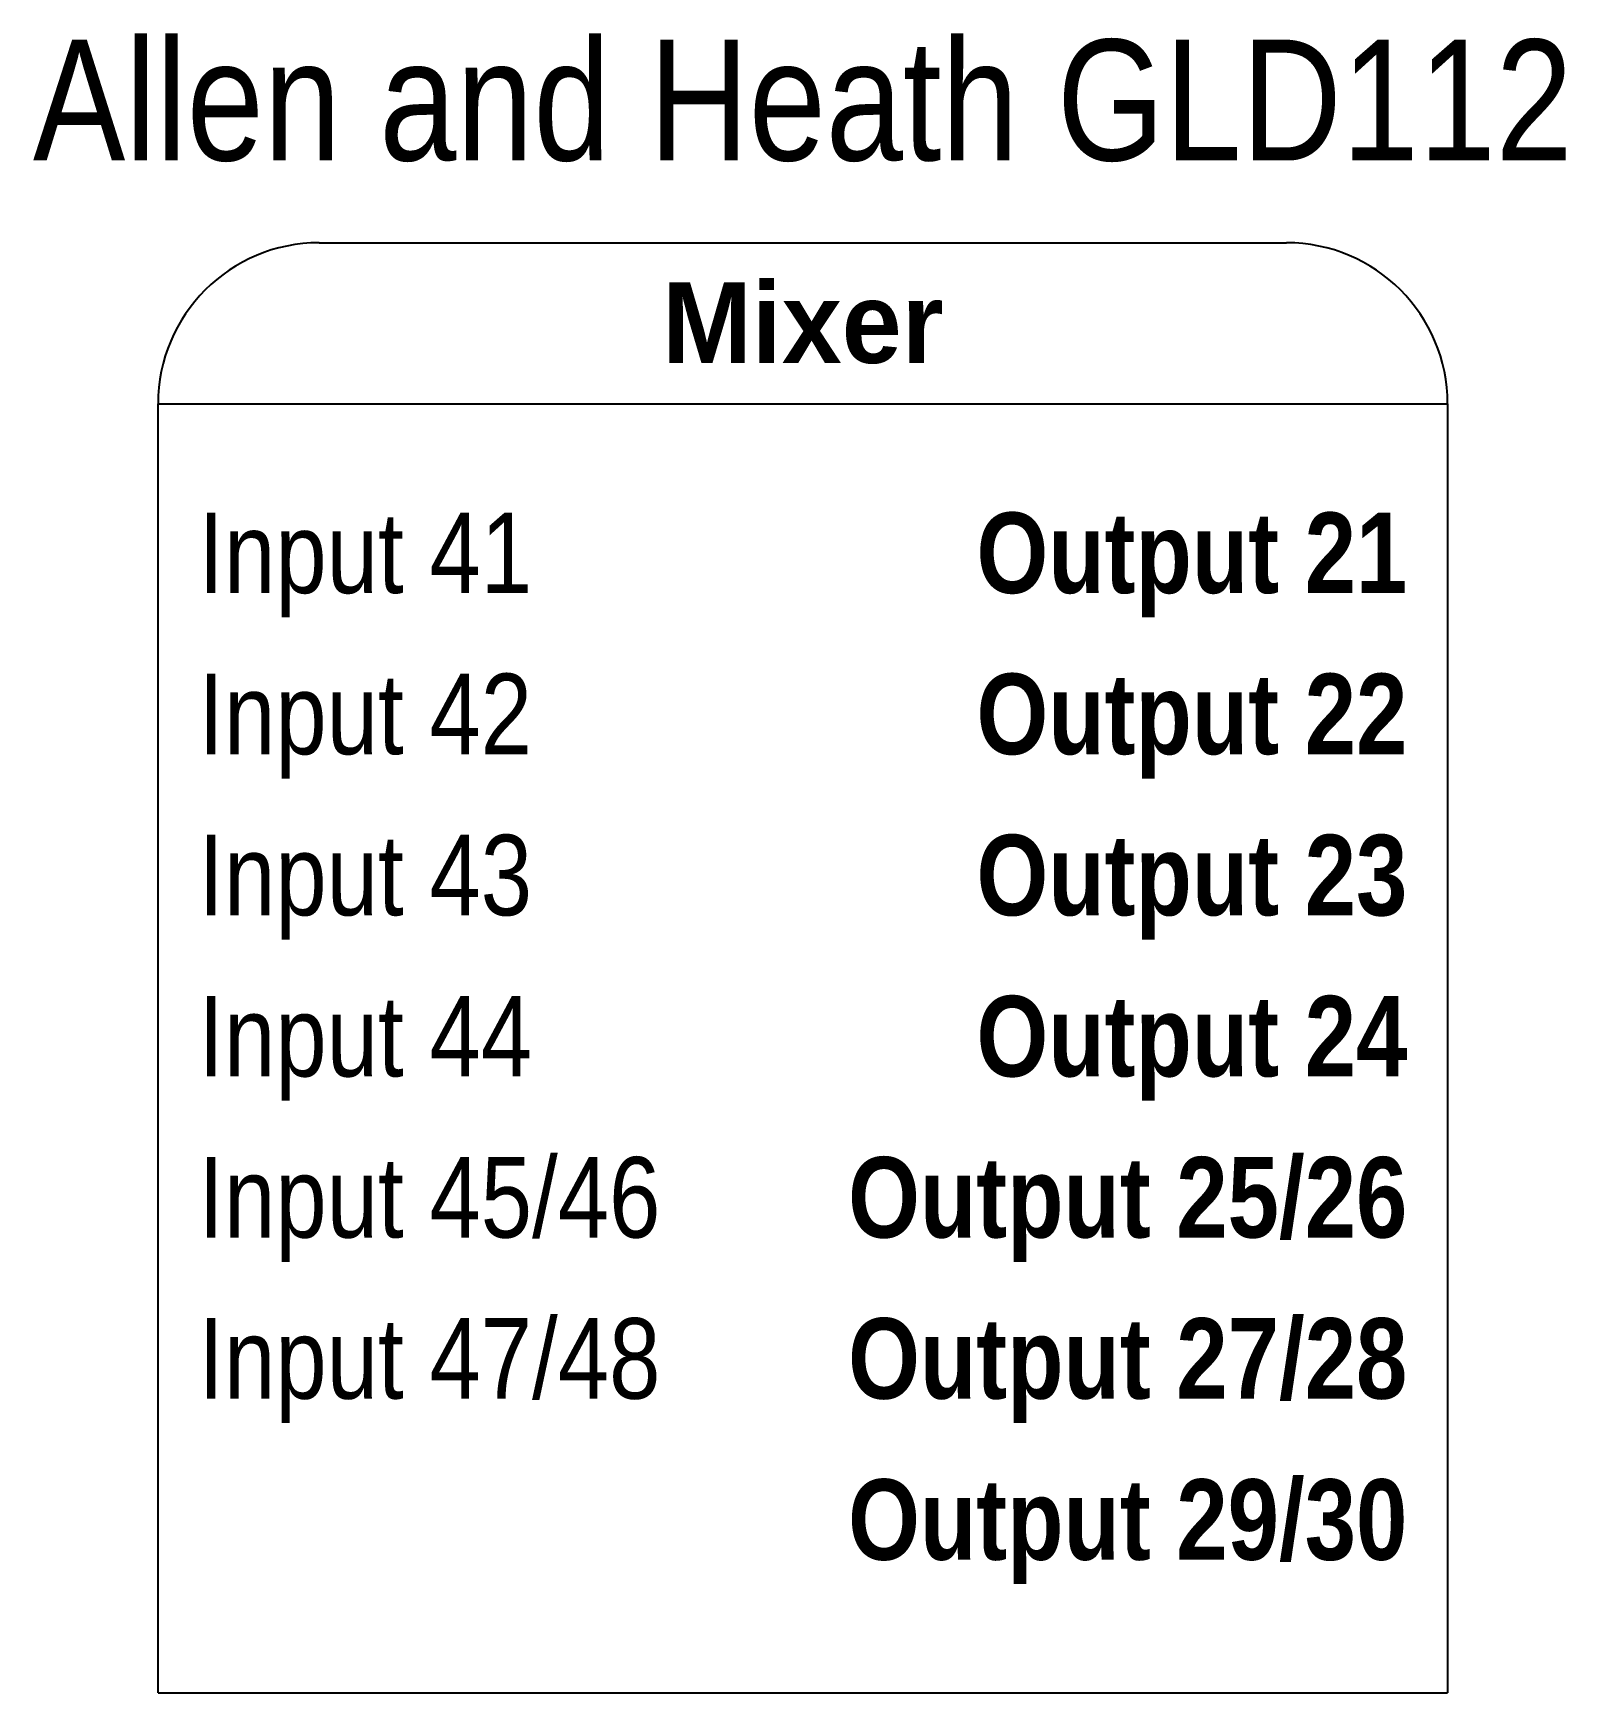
# Model space of a CAD drawing. Header units: inches. Extents: x -1.5 to 17.5, y -6 to 14.6.
import ezdxf

# ---------------------------------------------------------------- set-up
doc = ezdxf.new("R2010")
doc.units = ezdxf.units.IN
doc.header["$MEASUREMENT"] = 0
doc.layers.add('Equipment', color=178, linetype='Continuous', lineweight=25, true_color=0x000000)
doc.layers.add('Text', color=178, linetype='Continuous', lineweight=25, true_color=0x000000)
doc.styles.add('textstyle0', font='')
doc.styles.add('textstyle1', font='')
doc.styles.add('textstyle10', font='')
doc.styles.add('textstyle11', font='')
doc.styles.add('textstyle12', font='')
doc.styles.add('textstyle13', font='')
doc.styles.add('textstyle14', font='')
doc.styles.add('textstyle2', font='')
doc.styles.add('textstyle3', font='')
doc.styles.add('textstyle4', font='')
doc.styles.add('textstyle5', font='')
doc.styles.add('textstyle6', font='')
doc.styles.add('textstyle7', font='')
doc.styles.add('textstyle8', font='')
doc.styles.add('textstyle9', font='')
doc.styles.get('textstyle0').set_extended_font_data('Ubuntu Condensed')
doc.styles.get('textstyle1').set_extended_font_data('Ubuntu Condensed')
doc.styles.get('textstyle10').set_extended_font_data('Ubuntu Condensed')
doc.styles.get('textstyle11').set_extended_font_data('Ubuntu Condensed')
doc.styles.get('textstyle12').set_extended_font_data('Ubuntu Condensed')
doc.styles.get('textstyle13').set_extended_font_data('Ubuntu Condensed')
doc.styles.get('textstyle14').set_extended_font_data('Ubuntu Condensed')
doc.styles.get('textstyle2').set_extended_font_data('Ubuntu Condensed')
doc.styles.get('textstyle3').set_extended_font_data('Ubuntu Condensed')
doc.styles.get('textstyle4').set_extended_font_data('Ubuntu Condensed')
doc.styles.get('textstyle5').set_extended_font_data('Ubuntu Condensed')
doc.styles.get('textstyle6').set_extended_font_data('Ubuntu Condensed')
doc.styles.get('textstyle7').set_extended_font_data('Ubuntu Condensed')
doc.styles.get('textstyle8').set_extended_font_data('Ubuntu Condensed')
doc.styles.get('textstyle9').set_extended_font_data('Ubuntu Condensed')

msp = doc.modelspace()

# ---------------------------------------------------------------- linework, layer by layer
at = {"layer": 'Equipment'}
for p, q in [((2, 12), (14, 12)), ((0, -6), (0, 10)), ((0, 10), (16, 10)), ((16, 10), (16, -6)), ((0, -6), (16, -6))]:
    msp.add_line(p, q, dxfattribs=at)
for centre, start, end in [((2, 10), 90, 180), ((14, 10), 0, 90)]:
    msp.add_arc(centre, 2, start, end, dxfattribs=at)

# ---------------------------------------------------------------- texts
at = {"layer": 'Text', "char_height": 1}
for s, insert, attachment_point, style in [('\\H1.5;Allen and Heath GLD112', (8, 13), 8, 'textstyle0'), ('\\fUbuntu|b1|i0|c0|p0;Mixer', (8, 11), 5, 'textstyle1'), ('\\fUbuntu Condensed|b1|i0|c0|p0;Output 21', (15.5, 8), 6, 'textstyle6'), ('Input 41', (0.5, 8), 4, 'textstyle2'), ('Input 42', (0.5, 6), 4, 'textstyle3'), ('\\fUbuntu Condensed|b1|i0|c0|p0;Output 22', (15.5, 6), 6, 'textstyle7'), ('Input 43', (0.5, 4), 4, 'textstyle4'), ('\\fUbuntu Condensed|b1|i0|c0|p0;Output 23', (15.5, 4), 6, 'textstyle8'), ('Input 44', (0.5, 2), 4, 'textstyle5'), ('\\fUbuntu Condensed|b1|i0|c0|p0;Output 24', (15.5, 2), 6, 'textstyle9'), ('Input 45/46', (0.5, 0), 4, 'textstyle10'), ('\\fUbuntu Condensed|b1|i0|c0|p0;Output 25/26', (15.5, 0), 6, 'textstyle12'), ('Input 47/48', (0.5, -2), 4, 'textstyle11'), ('\\fUbuntu Condensed|b1|i0|c0|p0;Output 27/28', (15.5, -2), 6, 'textstyle13'), ('\\fUbuntu Condensed|b1|i0|c0|p0;Output 29/30', (15.5, -4), 6, 'textstyle14')]:
    msp.add_mtext(s, dxfattribs=dict(at, insert=insert, attachment_point=attachment_point, style=style))

doc.saveas('drawing.dxf')
